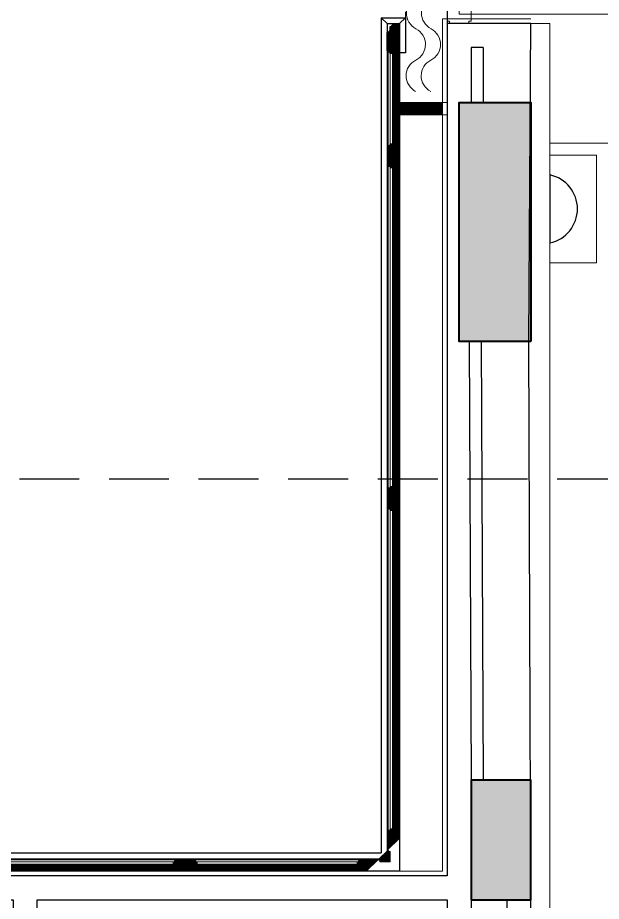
# Model space of a CAD drawing. Header units: inches. Extents: x -12478 to 399182, y -16583 to 525552.
# Drawn here: x 11201 to 13642, y 6243 to 9939 of the extents above; entities that cross this region are included whole.
import ezdxf

# ---------------------------------------------------------------- set-up
doc = ezdxf.new("R2010")
doc.units = ezdxf.units.IN
doc.header["$LTSCALE"] = 1000
doc.header["$MEASUREMENT"] = 0
doc.linetypes.add('HIDDEN', pattern=[0.375, 0.25, -0.125])
doc.linetypes.add('HIDDEN2', pattern=[0.1875, 0.125, -0.0625])
for name, color, linetype in [('8', 8, 'Continuous'), ('A-DIM', 9, 'Continuous'), ('A-WALL', 7, 'Continuous'), ('projection1', 1, 'HIDDEN2')]:
    doc.layers.add(name, color=color, linetype=linetype)
for name, color, linetype, lineweight in [('A-DOOR', 134, 'Continuous', 18), ('A-WALL-TILE', 8, 'Continuous', 9), ('Sanitaire', 253, 'Continuous', 0), ('Wood treillis', 111, 'Continuous', 0), ('XREF-V2-GF_COLS$0$A-COLS', 5, 'Continuous', 40), ('XREF-V2-GF_COLS$0$A-COLS-PATT', 252, 'Continuous', 20)]:
    doc.layers.add(name, color=color, linetype=linetype, lineweight=lineweight)
doc.layers.add('Stone-GRG', color=7, linetype='Continuous', lineweight=0, true_color=0xfff2cc)

# ---------------------------------------------------------------- blocks, each defined once
blk = doc.blocks.new('DR - 1550')
at = {"color": 253, "linetype": 'HIDDEN2'}
for p, q in [((40, 100), (1510, 100)), ((60, 0), (1490, 0))]:
    blk.add_line(p, q, dxfattribs=at)
for points in [[(40, 100), (40, 835), (80, 835), (80, 100), (40, 100)], [(1510, 100), (1510, 835), (1470, 835), (1470, 100), (1510, 100)]]:
    blk.add_lwpolyline(points)
for points in [[(0, 90), (10, 90), (10, 100), (40, 100), (40, 50), (60, 50), (60, 0), (10, 0), (10, 10), (0, 10)], [(1550, 90), (1540, 90), (1540, 100), (1510, 100), (1510, 50), (1490, 50), (1490, 0), (1540, 0), (1540, 10), (1550, 10)]]:
    blk.add_lwpolyline(points, close=True)
at = {"linetype": 'HIDDEN2'}
for centre, start, end in [((37.8, 99.1), 0.0731, 86.5576), ((1512.2, 99.1), 93.4424, 179.9269)]:
    blk.add_arc(centre, 737.2, start, end, dxfattribs=at)
blk = doc.blocks.new('A$C034da7a2')
at = {"layer": 'Wood treillis', "color": 0, "lineweight": -2, "elevation": 0}
for points in [[(50, 51.7), (12.5, 51.7), (12.5, 46.7, 0.414214), (5, 39.2), (0, 39.2), (0, 29.2), (40, 29.2), (40, 0), (50, 0)], [(50, 51.7), (87.5, 51.7), (87.5, 46.7, -0.414214), (95, 39.2), (100, 39.2), (100, 29.2), (60, 29.2), (60, 0), (50, 0)]]:
    blk.add_lwpolyline(points, format="xyb", dxfattribs=at)
blk = doc.blocks.new('A$C8bfe83ef')
at = {"layer": 'Wood treillis', "color": 0}
for p, q in [((0, 136.6, 0), (0, 0, 0)), ((0, 0, 0), (136.6, 0, 0))]:
    blk.add_line(p, q, dxfattribs=at)
at = {"layer": 'Wood treillis', "color": 0, "lineweight": -2, "elevation": 0}
blk.add_lwpolyline([(0, 136.6), (29.2, 136.6), (29.2, 176.6), (39.2, 176.6), (39.2, 171.6, -0.414214), (46.7, 164.1), (51.7, 164.1), (51.7, 89.1), (46.7, 89.1, -0.414214), (39.2, 81.6), (39.2, 76.6), (39.2, 76.6), (39.2, 39.2), (76.6, 39.2), (76.6, 39.2), (81.6, 39.2, -0.414214), (89.1, 46.7), (89.1, 51.7), (164.1, 51.7), (164.1, 46.7, -0.414214), (171.6, 39.2), (176.6, 39.2), (176.6, 29.2), (136.6, 29.2), (136.6, 0)], format="xyb", dxfattribs=at)
blk = doc.blocks.new('A$Cb2b8bae5')
at = {"layer": 'Sanitaire', "color": 1}
for centre, start, end in [((9.1, 589.8), 296.5605, 62.8404), ((72, 589.8), 296.5605, 62.8404), ((74.8, 458.4), 116.5605, 242.8404), ((137.7, 458.4), 116.5605, 242.8404), ((7.8, 327.7), 296.5605, 62.8404), ((70.7, 327.7), 296.5605, 62.8404), ((73.4, 196.4), 116.5605, 242.8404), ((136.3, 196.4), 116.5605, 242.8404), ((6.4, 65.7), 296.5605, 62.8404), ((69.3, 65.7), 296.5605, 62.8404)]:
    blk.add_arc(centre, 73.4, start, end, dxfattribs=at)

msp = doc.modelspace()

# ---------------------------------------------------------------- hatches: boundary and pattern name
at = {"layer": 'Stone-GRG', "lineweight": 0}
h = msp.add_hatch(dxfattribs=at)
h.set_pattern_fill('ANSI31', color=253, scale=20)
h.paths.add_polyline_path([(12797.6, 9914.4), (12770.9, 9914.4), (12770.9, 9909.4, 0.414214), (12763.4, 9901.9), (12758.4, 9901.9), (12758.4, 9889.4), (12758.4, 9884.4, 0.414214), (12750.9, 9876.9), (12745.9, 9876.9), (12745.9, 9801.9), (12750.9, 9801.9), (12750.9, 9801.9, 0.414275), (12758.4, 9794.4), (12758.4, 9789.4), (12768.4, 9789.4), (12768.4, 9833.2), (12797.6, 9833.2)])
h.paths.add_polyline_path([(12797.6, 9833.2), (12768.4, 9833.2), (12768.4, 9371.1), (12797.6, 9371.1)])
h.paths.add_polyline_path([(12797.6, 9351.1), (12768.4, 9351.1), (12768.4, 9311.1), (12768.4, 7938.6), (12797.6, 7938.6)])
at = {"layer": 'Stone-GRG'}
h = msp.add_hatch(dxfattribs=at)
h.set_pattern_fill('ANSI31', color=253, scale=20)
h.paths.add_polyline_path([(12977.6, 9584.4), (12797.6, 9584.4), (12797.6, 9532.7), (12977.6, 9532.7)])
at = {"layer": 'Stone-GRG', "lineweight": 0}
h = msp.add_hatch(dxfattribs=at)
h.set_pattern_fill('ANSI31', color=253, scale=20)
edge = h.paths.add_edge_path()
edge.add_line((12745.9, 9361.1), (12745.9, 9398.6))
edge.add_line((12745.9, 9398.6), (12750.9, 9398.6))
edge.add_arc((12758.4, 9398.6), 7.5, 90.0004, 180.0004, ccw=False)
edge.add_line((12758.4, 9406.1), (12758.4, 9411.1))
edge.add_line((12758.4, 9411.1), (12768.4, 9411.1))
edge.add_line((12768.4, 9411.1), (12768.4, 9371.1))
edge.add_line((12768.4, 9371.1), (12797.6, 9371.1))
edge.add_line((12797.6, 9371.1), (12797.6, 9361.1))
edge = h.paths.add_edge_path()
edge.add_line((12745.9, 9361.1), (12745.9, 9323.6))
edge.add_line((12745.9, 9323.6), (12750.9, 9323.6))
edge.add_arc((12758.4, 9323.6), 7.5, 179.9996, 269.9996)
edge.add_line((12758.4, 9316.1), (12758.4, 9311.1))
edge.add_line((12758.4, 9311.1), (12768.4, 9311.1))
edge.add_line((12768.4, 9311.1), (12768.4, 9351.1))
edge.add_line((12768.4, 9351.1), (12797.6, 9351.1))
edge.add_line((12797.6, 9351.1), (12797.6, 9361.1))
h = msp.add_hatch(dxfattribs=at)
h.set_pattern_fill('ANSI31', color=253, scale=20)
edge = h.paths.add_edge_path()
edge.add_line((12745.9, 7928.6), (12745.9, 7966.1))
edge.add_line((12745.9, 7966.1), (12750.9, 7966.1))
edge.add_arc((12758.4, 7966.1), 7.5, 90.0004, 180.0004, ccw=False)
edge.add_line((12758.4, 7973.6), (12758.4, 7978.6))
edge.add_line((12758.4, 7978.6), (12768.4, 7978.6))
edge.add_line((12768.4, 7978.6), (12768.4, 7938.6))
edge.add_line((12768.4, 7938.6), (12797.6, 7938.6))
edge.add_line((12797.6, 7938.6), (12797.6, 7928.6))
edge = h.paths.add_edge_path()
edge.add_line((12745.9, 7928.6), (12745.9, 7891.1))
edge.add_line((12745.9, 7891.1), (12750.9, 7891.1))
edge.add_arc((12758.4, 7891.1), 7.5, 179.9996, 269.9996)
edge.add_line((12758.4, 7883.6), (12758.4, 7878.6))
edge.add_line((12758.4, 7878.6), (12768.4, 7878.6))
edge.add_line((12768.4, 7878.6), (12768.4, 7918.6))
edge.add_line((12768.4, 7918.6), (12797.6, 7918.6))
edge.add_line((12797.6, 7918.6), (12797.6, 7928.6))
h.paths.add_polyline_path([(12768.4, 6506.1), (12797.6, 6506.1), (12797.6, 7918.6), (12768.4, 7918.6)])
edge = h.paths.add_edge_path()
edge.add_line((12661.1, 6369.5), (12661.1, 6398.8))
edge.add_line((12661.1, 6398.8), (12621.1, 6398.8))
edge.add_line((12621.1, 6398.8), (12621.1, 6408.8))
edge.add_line((12621.1, 6408.8), (12626.1, 6408.8))
edge.add_arc((12633.6, 6408.8), 7.5, 90, 180, ccw=False)
edge.add_line((12633.6, 6416.3), (12633.6, 6421.3))
edge.add_line((12633.6, 6421.3), (12708.6, 6421.3))
edge.add_line((12708.6, 6421.3), (12708.6, 6416.3))
edge.add_arc((12708.6, 6408.8), 7.5, 0, 90, ccw=False)
edge.add_line((12716.1, 6408.8), (12721.1, 6408.8))
edge.add_line((12721.1, 6408.8), (12758.4, 6408.8))
edge.add_line((12758.4, 6408.8), (12758.4, 6446.1))
edge.add_line((12758.4, 6446.1), (12758.4, 6451.1))
edge.add_arc((12758.4, 6458.6), 7.5, 180.0004, 270.0004, ccw=False)
edge.add_line((12750.9, 6458.6), (12745.9, 6458.6))
edge.add_line((12745.9, 6458.6), (12745.9, 6533.6))
edge.add_line((12745.9, 6533.6), (12750.9, 6533.6))
edge.add_arc((12758.4, 6533.6), 7.5, 90.0004, 180.0004, ccw=False)
edge.add_line((12758.4, 6541.1), (12758.4, 6546.1))
edge.add_line((12758.4, 6546.1), (12768.4, 6546.1))
edge.add_line((12768.4, 6546.1), (12768.4, 6506.1))
edge.add_line((12768.4, 6506.1), (12797.6, 6506.1))
edge = h.paths.add_edge_path()
edge.add_line((12661.1, 6369.5), (12797.6, 6369.5))
edge = h.paths.add_edge_path()
edge.add_line((12797.6, 6369.5), (12797.6, 6506.1))
h.paths.add_polyline_path([(12661.1, 6369.5), (11911.1, 6369.5), (11911.1, 6398.8), (12661.1, 6398.8)])
edge = h.paths.add_edge_path()
edge.add_line((11901.1, 6421.3), (11938.6, 6421.3))
edge.add_line((11938.6, 6421.3), (11938.6, 6416.3))
edge.add_arc((11938.6, 6408.8), 7.5, 0.0004, 90.0004, ccw=False)
edge.add_line((11946.1, 6408.8), (11951.1, 6408.8))
edge.add_line((11951.1, 6408.8), (11951.1, 6398.8))
edge.add_line((11951.1, 6398.8), (11911.1, 6398.8))
edge.add_line((11911.1, 6398.8), (11911.1, 6369.5))
edge.add_line((11911.1, 6369.5), (11901.1, 6369.5))
edge = h.paths.add_edge_path()
edge.add_line((11901.1, 6421.3), (11863.6, 6421.3))
edge.add_line((11863.6, 6421.3), (11863.6, 6416.3))
edge.add_arc((11863.6, 6408.8), 7.5, 89.9996, 179.9996)
edge.add_line((11856.1, 6408.8), (11851.1, 6408.8))
edge.add_line((11851.1, 6408.8), (11851.1, 6398.8))
edge.add_line((11851.1, 6398.8), (11891.1, 6398.8))
edge.add_line((11891.1, 6398.8), (11891.1, 6369.5))
edge.add_line((11891.1, 6369.5), (11901.1, 6369.5))
h.paths.add_polyline_path([(10412.8, 6369.5), (11891.1, 6369.5), (11891.1, 6398.8), (10412.8, 6398.8)])
edge = h.paths.add_edge_path()
edge.add_line((10402.8, 6421.3), (10365.3, 6421.3))
edge.add_line((10365.3, 6421.3), (10365.3, 6416.3))
edge.add_arc((10365.3, 6408.8), 7.5, 89.9996, 179.9996)
edge.add_line((10357.8, 6408.8), (10352.8, 6408.8))
edge.add_line((10352.8, 6408.8), (10352.8, 6398.8))
edge.add_line((10352.8, 6398.8), (10392.8, 6398.8))
edge.add_line((10392.8, 6398.8), (10392.8, 6369.5))
edge.add_line((10392.8, 6369.5), (10402.8, 6369.5))
edge = h.paths.add_edge_path()
edge.add_line((10402.8, 6421.3), (10440.3, 6421.3))
edge.add_line((10440.3, 6421.3), (10440.3, 6416.3))
edge.add_arc((10440.3, 6408.8), 7.5, 0.0004, 90.0004, ccw=False)
edge.add_line((10447.8, 6408.8), (10452.8, 6408.8))
edge.add_line((10452.8, 6408.8), (10452.8, 6398.8))
edge.add_line((10452.8, 6398.8), (10412.8, 6398.8))
edge.add_line((10412.8, 6398.8), (10412.8, 6369.5))
edge.add_line((10412.8, 6369.5), (10402.8, 6369.5))
h.paths.add_polyline_path([(9642.8, 6369.5), (10392.8, 6369.5), (10392.8, 6398.8), (9642.8, 6398.8)])
edge = h.paths.add_edge_path()
edge.add_line((9642.8, 6369.5), (9602.7, 6369.5))
edge = h.paths.add_edge_path()
edge.add_line((9563.5, 6408.7), (9582.8, 6408.7))
edge = h.paths.add_edge_path()
edge.add_line((9582.8, 6408.7), (9587.8, 6408.7))
edge = h.paths.add_edge_path()
edge.add_arc((9595.3, 6408.7), 7.5, 90, 180)
edge = h.paths.add_edge_path()
edge.add_line((9595.3, 6416.2), (9595.3, 6421.2))
edge = h.paths.add_edge_path()
edge.add_line((9595.3, 6421.2), (9670.3, 6421.2))
edge = h.paths.add_edge_path()
edge.add_line((9670.3, 6421.2), (9670.3, 6416.2))
edge = h.paths.add_edge_path()
edge.add_arc((9670.3, 6408.7), 7.5, 360, 450)
edge = h.paths.add_edge_path()
edge.add_line((9677.8, 6408.7), (9682.8, 6408.7))
edge = h.paths.add_edge_path()
edge.add_line((9682.8, 6408.7), (9682.8, 6398.7))
edge = h.paths.add_edge_path()
edge.add_line((9682.8, 6398.7), (9642.8, 6398.7))
edge = h.paths.add_edge_path()
edge.add_line((9642.8, 6398.7), (9642.8, 6369.5))
edge = h.paths.add_edge_path()
edge.add_line((9563.5, 6408.7), (9563.5, 6389.4))
edge = h.paths.add_edge_path()
edge.add_line((9563.5, 6389.4), (9563.5, 6384.4))
edge = h.paths.add_edge_path()
edge.add_arc((9563.5, 6376.9), 7.5, 90, 180)
edge = h.paths.add_edge_path()
edge.add_line((9556, 6376.9), (9551, 6376.9))
edge = h.paths.add_edge_path()
edge.add_line((9551, 6376.9), (9551, 6301.9))
edge = h.paths.add_edge_path()
edge.add_line((9551, 6301.9), (9556, 6301.9))
edge = h.paths.add_edge_path()
edge.add_arc((9563.5, 6301.9), 7.5, 180, 270)
edge = h.paths.add_edge_path()
edge.add_line((9563.5, 6294.4), (9563.5, 6289.4))
edge = h.paths.add_edge_path()
edge.add_line((9563.5, 6289.4), (9573.5, 6289.4))
edge = h.paths.add_edge_path()
edge.add_line((9573.5, 6289.4), (9573.5, 6329.4))
edge = h.paths.add_edge_path()
edge.add_line((9573.5, 6329.4), (9602.7, 6329.4))
edge = h.paths.add_edge_path()
edge.add_line((9602.7, 6329.4), (9602.7, 6369.5))
at = {"layer": 'XREF-V2-GF_COLS$0$A-COLS-PATT'}
for points in [[(13347.6, 8584.6), (13047.6, 8584.6), (13047.6, 9584.6), (13347.6, 9584.6)], [(13097.6, 6249.6), (13347.6, 6249.6), (13347.6, 6749.6), (13097.6, 6749.6)]]:
    msp.add_hatch(color=256, dxfattribs=at).paths.add_polyline_path(points)

# ---------------------------------------------------------------- linework, layer by layer
at = {"layer": '8'}
for p, q in [((12720.9, 9939.4, 0), (12720.9, 6446.2, 0)), ((12745.9, 9914.4, 0), (12720.9, 9939.4, 0)), ((12745.9, 9914.4, 0), (12745.9, 6421.2, 0)), ((12745.9, 9914.4, 0), (12797.6, 9914.4, 0)), ((12797.6, 9914.4, 0), (12822.6, 9939.4, 0)), ((9526, 6446.2, 0), (12720.9, 6446.2, 0)), ((9551, 6421.2, 0), (12745.9, 6421.2, 0))]:
    msp.add_line(p, q, dxfattribs=at)
at = {"layer": '8', "color": 1, "elevation": 0}
for points in [[(10497.7, 1649.5), (7622.7, 1649.6), (7622.7, 6349.5), (3097.6, 6349.5), (3097.6, 12344.5), (12997.6, 12344.5), (12997.6, 6349.5), (9622.6, 6349.5), (9622.6, 3040.9), (10497.7, 3040.9), (10497.7, 1649.5)], [(12797.6, 9914.4), (12797.6, 6369.5), (9602.6, 6369.5)]]:
    msp.add_lwpolyline(points, dxfattribs=at)
at = {"layer": '8', "elevation": 0}
for points in [[(12720.9, 9939.4), (12822.6, 9939.4)], [(12822.6, 9939.4), (12822.6, 9792.1)], [(12822.6, 9792.1), (12797.6, 9792.1)]]:
    msp.add_lwpolyline(points, dxfattribs=at)
at = {"layer": 'A-WALL', "color": 1}
for p, q in [((13097.6, 9814.6, 0), (13097.6, 9584.6, 0)), ((13147.6, 9814.6, 0), (13097.6, 9814.6, 0)), ((13147.6, 9814.6, 0), (13147.6, 9584.6, 0)), ((13089.3, 8586, 0), (13097.6, 6749.6, 0)), ((13139.3, 8586, 0), (13147.6, 6749.6, 0))]:
    msp.add_line(p, q, dxfattribs=at)
at = {"layer": 'A-WALL'}
for p, q in [((13427.6, 9284.6, 0), (13427.6, 8994.6, 0)), ((13097.6, 6249.6, 0), (13097.6, 5749.6, 0)), ((13247.6, 6249.6, 0), (13247.6, 5749.6, 0))]:
    msp.add_line(p, q, dxfattribs=at)
at = {"layer": 'A-WALL', "elevation": 0}
msp.add_lwpolyline([(13339.3, 8586), (13347.6, 9914.6), (12997.6, 9914.6), (12997.6, 6349.5), (9622.6, 6349.5), (9622.6, 6349.5), (9622.6, 6349.5), (9622.6, 6149.5), (9622.6, 6149.5), (9622.6, 4947), (9722.6, 4947), (9722.6, 6249.5), (11182.6, 6249.5), (11182.6, 4992.3), (11282.6, 4992.3), (11282.6, 6249.5), (12997.6, 6249.5), (12997.6, 4944.6), (13347.6, 4944.6), (13347.6, 6249.6)], close=True, dxfattribs=at)
at = {"layer": 'A-WALL'}
msp.add_arc((13397.6, 9139.6, 0), 145, 281.941, 78.0599, dxfattribs=at)
at = {"layer": 'A-WALL-TILE'}
msp.add_line((13427.6, 9414.6, 0), (17627.6, 9414.6, 0), dxfattribs=at)
at = {"layer": 'A-WALL-TILE', "lineweight": 0, "elevation": 0}
msp.add_lwpolyline([(13347.6, 9934.6), (12977.6, 9934.6), (12977.6, 6369.5), (9602.6, 6369.5), (9602.6, 4947), (9622.6, 4946.9)], dxfattribs=at)
at = {"layer": 'A-WALL-TILE', "elevation": 0}
for points in [[(14767.6, 3239.6), (14767.6, 3319.6), (13427.6, 3319.6), (13427.6, 9914.6), (13347.6, 9914.6)], [(13427.6, 8914.6), (13622.6, 8914.6), (13622.6, 9364.6), (13427.6, 9364.6)]]:
    msp.add_lwpolyline(points, dxfattribs=at)
at = {"layer": 'projection1', "color": 2, "linetype": 'HIDDEN', "elevation": 0}
msp.add_lwpolyline([(13707.9, 8009.6), (9622.6, 8009.5), (9622.6, 6349.5), (3097.6, 6349.5)], dxfattribs=at)
at = {"layer": 'Sanitaire', "linetype": 'HIDDEN', "ltscale": 0.1}
msp.add_line((12822.6, 9939.4, 0), (12822.6, 11439.7, 0), dxfattribs=at)
at = {"layer": 'Sanitaire', "color": 1}
for p, q in [((12797.6, 9584.4, 0), (12997.6, 9584.4, 0)), ((12797.6, 9532.7, 0), (12997.6, 9532.7, 0))]:
    msp.add_line(p, q, dxfattribs=at)
at = {"layer": 'Wood treillis', "color": 0}
for p, q in [((12750.9, 9398.6, 0), (12750.9, 9801.9, 0)), ((12758.4, 9406.1, 0), (12758.4, 9794.4, 0)), ((12750.9, 9323.6, 0), (12750.9, 7966.1, 0)), ((12750.9, 9323.4, 0), (12750.9, 7966.1, 0)), ((12758.4, 7973.6, 0), (12758.4, 9316.1, 0)), ((12750.9, 7891.1, 0), (12750.9, 6533.6, 0)), ((12758.4, 6541.1, 0), (12758.4, 7883.6, 0)), ((10440.3, 6416.3, 0), (11863.6, 6416.3, 0)), ((10447.8, 6408.8, 0), (11856.1, 6408.8, 0)), ((11938.6, 6416.3, 0), (12633.6, 6416.3, 0)), ((11946.1, 6408.8, 0), (12626.1, 6408.8, 0))]:
    msp.add_line(p, q, dxfattribs=at)
at = {"layer": 'Wood treillis', "color": 0, "lineweight": -2, "elevation": 0}
msp.add_lwpolyline([(12797.6, 9833.2), (12768.4, 9833.2), (12768.4, 9789.4), (12758.4, 9789.4), (12758.4, 9794.4, -0.414214), (12750.9, 9801.9), (12745.9, 9801.9), (12745.9, 9876.9), (12750.9, 9876.9, -0.414214), (12758.4, 9884.4), (12758.4, 9889.4), (12758.4, 9889.4), (12758.4, 9901.9), (12763.4, 9901.9, -0.414214), (12770.9, 9909.4), (12770.9, 9914.4), (12797.6, 9914.4)], format="xyb", close=True, dxfattribs=at)
at = {"layer": 'Wood treillis', "color": 0, "elevation": 0}
for points in [[(12768.4, 9371.1), (12797.6, 9371.1), (12797.6, 9833.2), (12768.4, 9833.2)], [(12768.4, 7938.6), (12797.6, 7938.6), (12797.6, 9351.1), (12768.4, 9351.1)], [(12768.4, 6506.1), (12797.6, 6506.1), (12797.6, 7918.6), (12768.4, 7918.6)], [(10412.8, 6369.5), (11891.1, 6369.5), (11891.1, 6398.8), (10412.8, 6398.8)], [(12661.1, 6369.5), (11911.1, 6369.5), (11911.1, 6398.8), (12661.1, 6398.8)]]:
    msp.add_lwpolyline(points, close=True, dxfattribs=at)
at = {"layer": 'XREF-V2-GF_COLS$0$A-COLS', "elevation": 0}
for points in [[(13347.6, 8584.6), (13047.6, 8584.6), (13047.6, 9584.6), (13347.6, 9584.6)], [(13347.6, 8584.6), (13047.6, 8584.6), (13047.6, 9584.6), (13347.6, 9584.6)], [(13097.6, 6249.6), (13347.6, 6249.6), (13347.6, 6749.6), (13097.6, 6749.6)], [(13097.6, 6249.6), (13347.6, 6249.6), (13347.6, 6749.6), (13097.6, 6749.6)]]:
    msp.add_lwpolyline(points, close=True, dxfattribs=at)

# ---------------------------------------------------------------- block references
at = {"layer": 'A-DIM', "rotation": 180}
msp.add_blockref('A$Cb2b8bae5', (12971.2, 10286), dxfattribs=at)
at = {"layer": 'A-DOOR', "xscale": -1, "rotation": 270.0004232829884}
msp.add_blockref('DR - 1550', (12997.6, 9914.6, 0), dxfattribs=at)
at = {"layer": 'Wood treillis', "color": 0, "xscale": -1, "rotation": 90}
for p in [(12797.6, 9411.1), (12797.6, 7978.6)]:
    msp.add_blockref('A$C034da7a2', p, dxfattribs=at)
at = {"layer": 'Wood treillis', "color": 0, "rotation": 90}
msp.add_blockref('A$C8bfe83ef', (12797.6, 6369.5), dxfattribs=at)
at = {"layer": 'Wood treillis', "color": 0, "xscale": -1}
msp.add_blockref('A$C034da7a2', (11951.1, 6369.5), dxfattribs=at)

doc.saveas('drawing.dxf')
